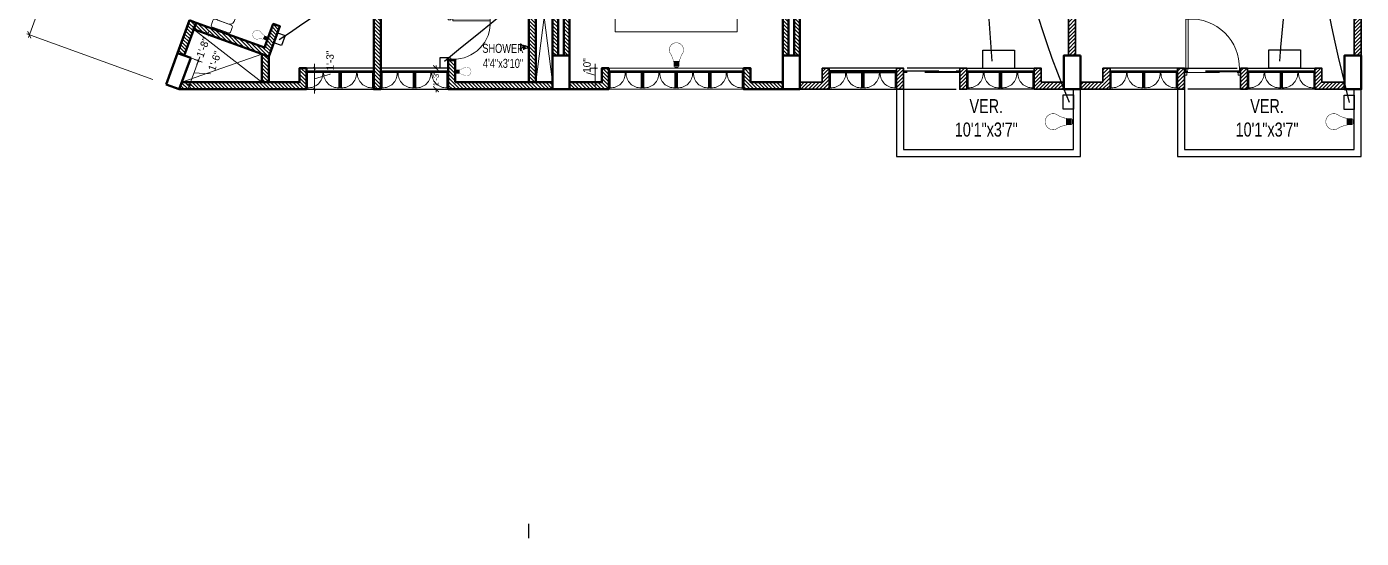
# Model space of a CAD drawing. Extents: x 0 to 3898, y 0 to 2053.
# Drawn here: x 0 to 951, y 0 to 365 of the extents above; entities that cross this region are included whole.
import ezdxf

# ---------------------------------------------------------------- set-up
doc = ezdxf.new("R2010")
doc.units = 0
doc.header["$LTSCALE"] = 10
doc.linetypes.add('DASHED2', pattern=[0.375, 0.25, -0.125])
for name, color, linetype, lineweight in [('A-TEXT', 7, 'Continuous', 5), ('ar-DOOR-WOOD', 44, 'Continuous', 0), ('Dimension', 18, 'Continuous', 9), ('Main Wall', 250, 'Continuous', 13)]:
    doc.layers.add(name, color=color, linetype=linetype, lineweight=lineweight)
for name, color, linetype in [('BOX', 7, 'Continuous'), ('e conduit sdb to swicth', 160, 'Continuous'), ('liveline', 1, 'Continuous'), ('plug ins', 7, 'Continuous')]:
    doc.layers.add(name, color=color, linetype=linetype)
doc.layers.add('hatch brick', color=32, linetype='Continuous', lineweight=0, transparency=0.4)
doc.styles.add('SIMPLE', font='romantic.ttf')
doc.dimstyles.new('Architectural', dxfattribs={"dimtxt": 14, "dimasz": 4, "dimexe": 2, "dimexo": 10, "dimgap": 0.09, "dimtad": 0, "dimdec": 0, "dimzin": 0, "dimdsep": 46, "dimlunit": 4, "dimtxsty": 'Standard', "dimblk": 'ARCHTICK', "dimcen": 0.09, "dimdle": 2, "dimclrd": 256, "dimclre": 256, "dimclrt": 256, "dimadec": 0, "dimazin": 0, "dimtfac": 1, "dimtdec": 0, "dimtofl": 0, "dimtmove": 1, "dimatfit": 2, "dimfxl": 12, "dimtolj": 1, "dimtzin": 0, "dimlwd": -1, "dimlwe": -1, "dimarcsym": 0})
doc.dimstyles.new('Architectural small', dxfattribs={"dimtxt": 8, "dimasz": 2, "dimexe": 3, "dimexo": 3, "dimgap": 0.09, "dimtad": 0, "dimdec": 0, "dimzin": 0, "dimdsep": 46, "dimlunit": 4, "dimtxsty": 'Standard', "dimblk": 'ARCHTICK', "dimcen": 0.09, "dimdle": 3, "dimclrd": 6, "dimclre": 6, "dimclrt": 5, "dimadec": 0, "dimazin": 0, "dimtfac": 1, "dimtdec": 0, "dimtofl": 0, "dimtmove": 1, "dimatfit": 2, "dimfxl": 12, "dimtolj": 1, "dimtzin": 0, "dimlwd": 18, "dimlwe": 18, "dimarcsym": 0})
pattern_1 = [(45, (0, 0), (-1.325825, 1.325825), [])]
pattern_2 = [(45, (-53784.5333, -18367.9633), (-1.325825215, 1.325825215), [])]
pattern_3 = [(45, (-53853.5333, -18369.9633), (-1.325825215, 1.325825215), [])]
pattern_4 = [(45, (-53739.5333, -18367.9633), (-1.325825215, 1.325825215), [])]

# ---------------------------------------------------------------- blocks, each defined once
blk = doc.blocks.new('_ArchTick')
at = {"color": 0, "linetype": 'ByBlock', "const_width": 0.15}
blk.add_lwpolyline([(-0.5, -0.5), (0.5, 0.5)], dxfattribs=at)
blk = doc.blocks.new('*D29')
at = {"layer": 'Defpoints', "color": 0, "transparency": 16777216}
for p in [(256.72, 756.77), (1.88, 358.76), (99.29, 323.37)]:
    blk.add_point(p, dxfattribs=at)
at = {"layer": 'Dimension', "transparency": 16777216}
for p, q in [((159.99, 794.03), (92.17, 607.34)), ((247.32, 760.18), (157.43, 792.83)), ((1.2, 356.88), (69.01, 543.57)), ((89.89, 326.79), (0, 359.44))]:
    blk.add_line(p, q, dxfattribs=at)
at = {"layer": 'Dimension', "transparency": 16777216, "xscale": 4, "yscale": 4, "zscale": 4}
for p, rotation in [((159.31, 792.15), 70.0371155130217), ((1.88, 358.76), 250.0371155130217)]:
    blk.add_blockref('_ArchTick', p, dxfattribs=dict(at, rotation=rotation))
at = {"layer": 'Dimension', "transparency": 16777216, "insert": (80.59, 575.45), "char_height": 14, "attachment_point": 5, "rotation": 70.03712}
blk.add_mtext('\\A1;38\'-5"', dxfattribs=at)
blk = doc.blocks.new('*D34')
at = {"layer": 'Defpoints', "color": 0, "transparency": 16777216}
for p in [(409.62, 334.96), (404.87, 324.96), (409.62, 324.96)]:
    blk.add_point(p, dxfattribs=at)
at = {"layer": 'Dimension', "color": 6, "lineweight": 18, "transparency": 16777216}
for p, q in [((406.62, 334.96), (401.87, 334.96)), ((404.87, 337.96), (404.87, 321.96)), ((399.06, 331.7), (399.06, 331.88)), ((404.87, 329.96), (399.06, 331.7)), ((406.62, 324.96), (401.87, 324.96))]:
    blk.add_line(p, q, dxfattribs=at)
for p, rotation in [((404.87, 334.96), 90), ((404.87, 324.96), 270)]:
    blk.add_blockref('_ArchTick', p, dxfattribs=dict(at, rotation=rotation))
at = {"layer": 'Dimension', "color": 5, "transparency": 16777216, "insert": (399.06, 336.85), "char_height": 8, "attachment_point": 5, "rotation": 90}
blk.add_mtext('\\A1;{\\H0.66667x;10"}', dxfattribs=at)
blk = doc.blocks.new('*D35')
at = {"layer": 'Defpoints', "color": 0, "transparency": 16777216}
for p in [(116.81, 342.28), (122.23, 340.31), (110.51, 324.96)]:
    blk.add_point(p, dxfattribs=at)
at = {"layer": 'Dimension', "color": 6, "lineweight": 18, "transparency": 16777216}
for p, q in [((114.91, 320.17), (123.25, 343.13)), ((119.63, 341.26), (125.05, 339.29)), ((113.33, 323.93), (118.76, 321.96)), ((119.08, 331.65), (130.69, 330.99)), ((130.69, 330.99), (130.75, 331.16))]:
    blk.add_line(p, q, dxfattribs=at)
at = {"layer": 'Dimension', "color": 6, "lineweight": 18, "transparency": 16777216, "xscale": 2, "yscale": 2, "zscale": 2}
for p, rotation in [((122.23, 340.31), 70.03895655909592), ((115.94, 322.99), 250.0389565590959)]:
    blk.add_blockref('_ArchTick', p, dxfattribs=dict(at, rotation=rotation))
at = {"layer": 'Dimension', "color": 5, "transparency": 16777216, "insert": (133.97, 340.02), "char_height": 8, "attachment_point": 5, "rotation": 70.03896}
blk.add_mtext('\\A1;{\\H0.66667x;1\'-6"}', dxfattribs=at)
blk = doc.blocks.new('*D36')
at = {"layer": 'Defpoints', "color": 0, "transparency": 16777216}
for p in [(118.9, 362.66), (129.02, 358.98), (112.11, 343.99)]:
    blk.add_point(p, dxfattribs=at)
at = {"layer": 'Dimension', "color": 6, "lineweight": 18, "transparency": 16777216}
for p, q in [((121.72, 361.64), (131.84, 357.95)), ((130.05, 361.8), (128.85, 358.5)), ((114.93, 342.97), (125.05, 339.28)), ((121.2, 337.49), (122.4, 340.79))]:
    blk.add_line(p, q, dxfattribs=at)
at = {"layer": 'Dimension', "color": 6, "lineweight": 18, "transparency": 16777216, "xscale": 2, "yscale": 2, "zscale": 2}
for p, rotation in [((129.02, 358.98), 70.00234317512712), ((122.23, 340.31), 250.0023431751271)]:
    blk.add_blockref('_ArchTick', p, dxfattribs=dict(at, rotation=rotation))
at = {"layer": 'Dimension', "color": 5, "transparency": 16777216, "insert": (125.63, 349.64), "char_height": 8, "attachment_point": 5, "rotation": 70.00234}
blk.add_mtext('\\A1;{\\H0.66667x;1\'-8"}', dxfattribs=at)
blk = doc.blocks.new('stair final')
for points in [[(82, 124), (82, -90), (-70, -90), (-70, 124)], [(-37.5, 124), (-37.5, -49), (49.5, -49), (49.5, 122.75)], [(17, 100), (49.5, 124), (82, 100)], [(24.2, 100), (49.5, 124)], [(49.5, 124), (75, 100)], [(82, -8), (82, -90)]]:
    blk.add_lwpolyline(points)
blk.add_lwpolyline([(-5, 126), (17, 126), (17, -10), (-5, -10)], close=True)
blk.add_circle((-37.5, 124), 2.49)
at = {"layer": 'BOX', "ltscale": 2000}
for p, q in [((-5, 124), (-70, 124)), ((-5, 112), (-70, 112)), ((-5, 100), (-70, 100)), ((-5, 88), (-70, 88)), ((-5, 76), (-70, 76)), ((-5, 64), (-70, 64)), ((-5, 52), (-70, 52)), ((-5, 40), (-70, 40)), ((-5, 28), (-70, 28)), ((-5, 16), (-70, 16)), ((-5, 4), (-70, 4)), ((-5, -8), (-70, -8)), ((0, -8), (-3, -8)), ((15, -8), (12, -8))]:
    blk.add_line(p, q, dxfattribs=at)
at = {"layer": 'BOX', "linetype": 'DASHED2', "ltscale": 20}
for p, q in [((82, 124), (17, 124)), ((82, 112), (17, 112)), ((82, 100), (17, 100)), ((82, 88), (17, 88)), ((82, 76), (17, 76)), ((82, 64), (17, 64)), ((82, 52), (17, 52)), ((82, 40), (17, 40)), ((82, 28), (17, 28)), ((82, 16), (17, 16)), ((82, 4), (17, 4)), ((82, -8), (17, -8))]:
    blk.add_line(p, q, dxfattribs=at)
at = {"layer": 'BOX', "ltscale": 2000}
for points in [[(17, 124), (17, -10), (-5, -10), (-5, 124)], [(-3, 124), (15, 124)]]:
    blk.add_lwpolyline(points, dxfattribs=at)
blk.add_lwpolyline([(15, 124), (15, -8), (-3, -8), (-3, 124)], close=True, dxfattribs=at)
blk = doc.blocks.new('wc')
at = {"linetype": 'Continuous'}
for p, q in [((17795.02, 10409.39), (17795.02, 10412.39)), ((17796.16, 10413.89), (17808.33, 10413.89)), ((17809.55, 10412.39), (17809.55, 10409.39)), ((17795.14, 10404.89), (17795.14, 10395.33)), ((17808.24, 10407.89), (17796.16, 10407.89)), ((17806.43, 10407.89), (17798.79, 10407.89)), ((17809.43, 10395.33), (17809.43, 10404.89)), ((17802.29, 10388.83), (17802.29, 10388.83))]:
    blk.add_line(p, q, dxfattribs=at)
for centre, radius, start, end in [((17796.22, 10412.67), 1.22, 92.83897, 193.07634), ((17796.22, 10409.11), 1.22, 166.9235, 267.16099), ((17808.21, 10409.24), 1.35, 271.20657, 6.26872), ((17808.28, 10412.6), 1.29, 350.39369, 88.03756), ((17798.7, 10404.28), 3.61, 88.6213, 170.30773), ((17806.43, 10404.89), 3, 0, 90), ((17802.2, 10395.91), 7.08, 184.67051, 270.73332), ((17802.38, 10395.91), 7.08, 269.26668, 355.32952)]:
    blk.add_arc(centre, radius, start, end, dxfattribs=at)
blk = doc.blocks.new('DOOR_45')
at = {"layer": 'ar-DOOR-WOOD'}
for p, q in [((-11008.7, 15426.4), (-11008.7, 15424.4)), ((-10968.7, 15426.4), (-11008.7, 15426.4)), ((-11008.7, 15424.4), (-10968.7, 15424.4)), ((-10968.7, 15427.4), (-10963.7, 15427.4)), ((-10968.7, 15427.4), (-10968.7, 15426.4)), ((-10968.7, 15424.4), (-10968.7, 15426.4)), ((-10968.7, 15426.4), (-10966.7, 15426.4)), ((-10966.7, 15426.4), (-10966.7, 15425.4)), ((-10966.7, 15425.4), (-10963.7, 15425.4)), ((-10963.7, 15427.4), (-10963.7, 15425.4)), ((-10968.7, 15382.4), (-10968.7, 15383.4)), ((-10968.7, 15383.4), (-10966.7, 15383.4)), ((-10968.7, 15382.4), (-10963.7, 15382.4)), ((-10966.7, 15384.4), (-10963.7, 15384.4)), ((-10966.7, 15383.4), (-10966.7, 15384.4)), ((-10963.7, 15382.4), (-10963.7, 15384.4))]:
    blk.add_line(p, q, dxfattribs=at)
for points in [[(-10968.7, 15426.4), (-11008.7, 15426.4), (-11008.7, 15424.4), (-10968.7, 15424.4)], [(-10963.7, 15427.4), (-10968.7, 15427.4), (-10968.7, 15426.4), (-10966.7, 15426.4), (-10966.7, 15425.4), (-10963.7, 15425.4)], [(-10968.7, 15383.4), (-10968.7, 15382.4), (-10963.7, 15382.4), (-10963.7, 15384.4), (-10966.7, 15384.4), (-10966.7, 15383.4)]]:
    blk.add_lwpolyline(points, close=True, dxfattribs=at)
blk.add_arc((-10969.9, 15422.3), 38.9, 176.9083, 271.677, dxfattribs=at)
blk = doc.blocks.new('toilet stair block final')
h = blk.add_hatch()
h.set_pattern_fill('ANSI31', color=256, scale=15)
h.set_pattern_definition([(45, (1.7069, -4.6996), (-1.325825, 1.325825), [])])
h.paths.add_polyline_path([(145.14, -46.57), (150.14, -44.75), (150.14, -64.82), (145.14, -64.82)])
at = {"layer": 'hatch brick'}
h = blk.add_hatch(dxfattribs=at)
h.set_pattern_fill('ANSI31', color=256, scale=15)
h.set_pattern_definition(pattern_1)
h.paths.add_polyline_path([(-233, 175.18), (-233, -45.82), (-229, -45.82), (-229, 175.18)])
h = blk.add_hatch(dxfattribs=at)
h.set_pattern_fill('ANSI31', color=256, scale=15)
h.set_pattern_definition([(45, (7, 0), (-1.325825, 1.325825), [])])
h.paths.add_polyline_path([(-225, 175.18), (-225, -45.82), (-221, -45.82), (-221, 175.18)])
h = blk.add_hatch(dxfattribs=at)
h.set_pattern_fill('ANSI31', color=256, scale=15)
h.set_pattern_definition([(45, (164, 0), (-1.325825, 1.325825), [])])
h.paths.add_polyline_path([(-69, 175.18), (-69, -45.82), (-65, -45.82), (-65, 175.18)])
h = blk.add_hatch(dxfattribs=at)
h.set_pattern_fill('ANSI31', color=256, scale=15)
h.set_pattern_definition(pattern_1)
h.paths.add_polyline_path([(-61, 175.18), (-61, -45.82), (-57, -45.82), (-57, 175.18)])
h = blk.add_hatch(dxfattribs=at)
h.set_pattern_fill('ANSI31', color=256, scale=15)
h.set_pattern_definition(pattern_1)
edge = h.paths.add_edge_path()
edge.add_line((28.72, 126.06), (33.42, 127.77))
edge.add_line((33.42, 127.77), (70.4, 25.94))
edge.add_line((70.4, 25.94), (70.4, -69.82))
edge.add_line((70.4, -69.82), (65.4, -69.82))
edge.add_line((65.4, -69.82), (65.4, 25.06))
edge.add_line((65.4, 25.06), (28.72, 126.06))
h = blk.add_hatch(dxfattribs=at)
h.set_pattern_fill('ANSI31', color=256, scale=15)
h.set_pattern_definition(pattern_1)
h.paths.add_polyline_path([(-45, -64.82), (-40, -64.82), (-40, 28), (-45, 28)])
h = blk.add_hatch(dxfattribs=at)
h.set_pattern_fill('ANSI31', color=256, scale=15)
h.set_pattern_definition([(45, (33.4168, -18.7522), (-1.325825, 1.325825), [])])
h.paths.add_polyline_path([(143.44, -41.87), (137.29, -24.95), (141.99, -23.24), (148.14, -40.16), (197.01, -22.41), (198.72, -27.11), (145.14, -46.57)])
h = blk.add_hatch(dxfattribs=at)
h.set_pattern_fill('ANSI31', color=256, scale=15)
h.set_pattern_definition(pattern_1)
h.paths.add_polyline_path([(201.71, -20.7), (197.01, -22.41), (205.51, -45.81), (210.21, -44.1)])
h = blk.add_hatch(dxfattribs=at)
h.set_pattern_fill('ANSI31', color=256, scale=15)
h.set_pattern_definition(pattern_1)
h.paths.add_polyline_path([(-193, -64.82), (-193, -54.82), (-198, -54.82), (-198, -64.82), (-221, -64.82), (-221, -69.82), (-193, -69.82)])
h = blk.add_hatch(dxfattribs=at)
h.set_pattern_fill('ANSI31', color=256, scale=15)
h.set_pattern_definition(pattern_1)
h.paths.add_polyline_path([(-97, -64.82), (-97, -69.82), (-69, -69.82), (-69, -64.82), (-92, -64.82), (-92, -54.82), (-97, -54.82)])
h = blk.add_hatch(dxfattribs=at)
h.set_pattern_fill('ANSI31', color=256, scale=15)
h.set_pattern_definition(pattern_1)
h.paths.add_polyline_path([(12.4, -64.82), (0, -64.82), (-57, -64.82), (-57, -69.82), (17.4, -69.82), (17.4, -49), (12.4, -49)])
h = blk.add_hatch(dxfattribs=at)
h.set_pattern_fill('ANSI31', color=256, scale=15)
h.set_pattern_definition(pattern_1)
h.paths.add_polyline_path([(118.4, -54.82), (123.4, -54.82), (123.4, -64.82), (207.11, -64.82), (208.92, -69.82), (118.4, -69.82)])
for points in [[(-229, 175.18), (-225, -45.82)], [(-229, -45.82), (-225, 175.18)], [(-65, -45.82), (-61, 175.18)], [(-65, 175.18), (-61, -45.82)], [(-57, 28), (-45, -64.82)], [(-57, -64.82), (-45, 28)], [(150.14, -64.82), (198.72, -27.11)], [(150.14, -44.75), (207.11, -64.82)]]:
    blk.add_lwpolyline(points)
at = {"color": 0, "lineweight": 50}
for points in [[(-61, 175.18), (-61, -45.82), (-57, -45.82), (-57, 175.18)], [(-45, -64.82), (-40, -64.82), (-40, 28), (-45, 28)], [(201.71, -20.7), (197.01, -22.41), (205.51, -45.81), (210.21, -44.1)], [(145.14, -46.57), (150.14, -44.75), (150.14, -64.82), (145.14, -64.82)], [(-193, -64.82), (-193, -54.82), (-198, -54.82), (-198, -64.82), (-221, -64.82), (-221, -69.82), (-193, -69.82)], [(-97, -64.82), (-97, -69.82), (-69, -69.82), (-69, -64.82), (-92, -64.82), (-92, -54.82), (-97, -54.82)], [(118.4, -54.82), (118.4, -54.82), (123.4, -54.82), (123.4, -64.82), (207.11, -64.82), (208.92, -69.82), (118.4, -69.82)]]:
    blk.add_lwpolyline(points, close=True, dxfattribs=at)
for points in [[(28.72, 126.06), (33.42, 127.77), (70.4, 25.94), (70.4, -69.82), (65.4, -69.82), (65.4, 25.06), (28.72, 126.06)], [(143.44, -41.87), (137.29, -24.95), (141.99, -23.24), (148.14, -40.16), (197.01, -22.41), (198.72, -27.11), (145.14, -46.57), (143.44, -41.87)], [(12.4, -64.82), (0, -64.82), (0, -64.82), (-57, -64.82), (-57, -69.82), (17.4, -69.82), (17.4, -69.82), (17.4, -49), (12.4, -49), (12.4, -64.82)]]:
    blk.add_lwpolyline(points, dxfattribs=at)
at = {"color": 1, "lineweight": 50}
blk.add_lwpolyline([(218.32, -66.4), (210.21, -44.07), (200.81, -47.49), (208.92, -69.82)], close=True, dxfattribs=at)
blk.add_lwpolyline([(-193, -69.82), (-97, -69.82), (-97, -54.82), (-193, -54.82)], close=True)
at = {"layer": 'BOX', "ltscale": 2000}
for points in [[(65.4, -69.82), (17.4, -69.82), (17.4, -54.82), (65.4, -54.82)], [(118.4, -69.82), (70.4, -69.82), (70.4, -54.82), (118.4, -54.82)]]:
    blk.add_lwpolyline(points, close=True, dxfattribs=at)
at = {"layer": 'Main Wall', "color": 0, "lineweight": 50}
for points in [[(-233, 175.18), (-233, -45.82), (-229, -45.82), (-229, 175.18)], [(-225, 175.18), (-225, -45.82), (-221, -45.82), (-221, 175.18)], [(-69, 175.18), (-69, -45.82), (-65, -45.82), (-65, 175.18)]]:
    blk.add_lwpolyline(points, close=True, dxfattribs=at)
at = {"layer": 'Main Wall', "color": 1, "lineweight": 50}
for points in [[(-233, -69.82), (-221, -69.82), (-221, -45.82), (-233, -45.82), (-233, -69.82)], [(-69, -69.82), (-57, -69.82), (-57, -45.82), (-69, -45.82), (-69, -69.82)]]:
    blk.add_lwpolyline(points, dxfattribs=at)
blk.add_blockref('stair final', (-151, 20.18))
at = {"extrusion": (0, 0, -1), "zscale": -1, "rotation": 160.0389565718658}
blk.add_blockref('wc', (20108.27, 3683.26), dxfattribs=at)
at = {"xscale": 0.666666606798147, "yscale": 0.666666606798147, "zscale": 0.666666606798147}
blk.add_blockref('DOOR_45', (7326.57, -10303.96), dxfattribs=at)
blk = doc.blocks.new('DOOR_40')
at = {"layer": 'ar-DOOR-WOOD'}
for p, q in [((-11029.1, 15421.4), (-11064.1, 15421.4)), ((-11064.1, 15421.4), (-11064.1, 15419.4)), ((-11064.1, 15419.4), (-11029.1, 15419.4)), ((-11029.1, 15422.4), (-11024.1, 15422.4)), ((-11029.1, 15422.4), (-11029.1, 15421.4)), ((-11029.1, 15419.4), (-11029.1, 15421.4)), ((-11029.1, 15421.4), (-11027.1, 15421.4)), ((-11027.1, 15421.4), (-11027.1, 15420.4)), ((-11027.1, 15420.4), (-11024.1, 15420.4)), ((-11024.1, 15422.4), (-11024.1, 15420.4)), ((-11029.1, 15383.4), (-11027.1, 15383.4)), ((-11029.1, 15382.4), (-11029.1, 15383.4)), ((-11029.1, 15382.4), (-11024.1, 15382.4)), ((-11027.1, 15383.4), (-11027.1, 15384.4)), ((-11027.1, 15384.4), (-11024.1, 15384.4)), ((-11024.1, 15382.4), (-11024.1, 15384.4))]:
    blk.add_line(p, q, dxfattribs=at)
blk.add_arc((-11029.4, 15418.2), 34.8, 178.03, 270.3561, dxfattribs=at)
blk = doc.blocks.new('ftt')
at = {"layer": 'plug ins', "linetype": 'Continuous'}
for p, q in [((76688.16, 107266.81), (76688.07, 107267.06)), ((76688.16, 107266.81), (76688.07, 107267.06)), ((76688.3, 107266.45), (76688.2, 107266.7)), ((76688.3, 107266.45), (76688.2, 107266.7)), ((76688.44, 107266.09), (76688.34, 107266.34)), ((76688.44, 107266.09), (76688.34, 107266.34)), ((76688.77, 107266.81), (76688.7, 107267.06)), ((76688.87, 107266.45), (76688.8, 107266.7)), ((76688.98, 107264.67), (76688.89, 107264.92)), ((76688.98, 107264.67), (76688.89, 107264.92)), ((76688.97, 107266.09), (76688.9, 107266.34)), ((76689.12, 107264.31), (76689.02, 107264.56)), ((76689.12, 107264.31), (76689.02, 107264.56)), ((76689.26, 107263.95), (76689.16, 107264.2)), ((76689.26, 107263.95), (76689.16, 107264.2)), ((76689.34, 107266.81), (76689.3, 107267.06)), ((76689.37, 107264.67), (76689.3, 107264.92)), ((76689.39, 107263.6), (76689.3, 107263.85)), ((76689.39, 107263.6), (76689.3, 107263.85)), ((76689.41, 107266.45), (76689.36, 107266.7)), ((76689.47, 107264.31), (76689.4, 107264.56)), ((76689.47, 107266.09), (76689.43, 107266.34)), ((76689.44, 107263.47), (76691.44, 107263.47)), ((76690.06, 107261.85), (76689.44, 107263.47)), ((76690.06, 107261.85), (76689.44, 107263.47)), ((76690.06, 107261.85), (76689.44, 107263.47)), ((76689.57, 107263.95), (76689.5, 107264.2)), ((76689.67, 107263.6), (76689.6, 107263.85)), ((76689.74, 107264.67), (76689.69, 107264.92)), ((76689.8, 107264.31), (76689.76, 107264.56)), ((76689.87, 107263.95), (76689.82, 107264.2)), ((76689.9, 107266.81), (76689.87, 107267.06)), ((76689.93, 107263.6), (76689.89, 107263.85)), ((76689.93, 107266.45), (76689.91, 107266.7)), ((76689.96, 107266.09), (76689.94, 107266.34)), ((76690.06, 107261.85), (76690.06, 107260.87)), ((76690.09, 107264.67), (76690.07, 107264.92)), ((76690.12, 107264.31), (76690.1, 107264.56)), ((76690.16, 107263.95), (76690.13, 107264.2)), ((76690.19, 107263.6), (76690.17, 107263.85)), ((76690.44, 107266.81), (76690.44, 107267.06)), ((76690.44, 107266.45), (76690.44, 107266.7)), ((76690.44, 107266.09), (76690.44, 107266.34)), ((76690.44, 107264.67), (76690.44, 107264.92)), ((76690.44, 107264.31), (76690.44, 107264.56)), ((76690.44, 107263.95), (76690.44, 107264.2)), ((76690.44, 107263.6), (76690.44, 107263.85)), ((76690.69, 107263.6), (76690.71, 107263.85)), ((76690.72, 107263.95), (76690.74, 107264.2)), ((76690.75, 107264.31), (76690.78, 107264.56)), ((76690.79, 107264.67), (76690.81, 107264.92)), ((76690.81, 107261.85), (76691.44, 107263.47)), ((76690.81, 107261.85), (76690.81, 107260.87)), ((76690.92, 107266.09), (76690.94, 107266.34)), ((76690.94, 107263.6), (76690.99, 107263.85)), ((76690.95, 107266.45), (76690.98, 107266.7)), ((76690.99, 107266.81), (76691.01, 107267.06)), ((76691.01, 107263.95), (76691.06, 107264.2)), ((76691.08, 107264.31), (76691.12, 107264.56)), ((76691.14, 107264.67), (76691.19, 107264.92)), ((76691.21, 107263.6), (76691.28, 107263.85)), ((76691.31, 107263.95), (76691.38, 107264.2)), ((76691.41, 107266.09), (76691.46, 107266.34)), ((76691.41, 107264.31), (76691.48, 107264.56)), ((76691.48, 107266.45), (76691.52, 107266.7)), ((76691.48, 107263.6), (76691.58, 107263.85)), ((76691.51, 107264.67), (76691.58, 107264.92)), ((76691.54, 107266.81), (76691.59, 107267.06)), ((76691.62, 107263.95), (76691.72, 107264.2)), ((76691.76, 107264.31), (76691.85, 107264.56)), ((76691.9, 107264.67), (76691.99, 107264.92)), ((76691.91, 107266.09), (76691.98, 107266.34)), ((76692.01, 107266.45), (76692.09, 107266.7)), ((76692.12, 107266.81), (76692.19, 107267.06)), ((76692.45, 107266.09), (76692.54, 107266.34)), ((76692.58, 107266.45), (76692.68, 107266.7)), ((76692.72, 107266.81), (76692.82, 107267.06))]:
    blk.add_line(p, q, dxfattribs=at)
blk = doc.blocks.new('drter')
at = {"layer": 'plug ins', "rotation": 90}
blk.add_blockref('ftt', (183966.31, 30586.27), dxfattribs=at)
blk = doc.blocks.new('*D37')
at = {"layer": 'Defpoints', "color": 0, "transparency": 16777216}
for p in [(199.22, 334.96), (199.22, 319.96), (204.95, 319.96)]:
    blk.add_point(p, dxfattribs=at)
at = {"layer": 'Dimension', "color": 6, "lineweight": 18, "transparency": 16777216}
for p, q in [((202.22, 334.96), (207.95, 334.96)), ((204.95, 337.96), (204.95, 316.96)), ((204.95, 327.46), (216.09, 330.8)), ((216.09, 330.8), (216.09, 330.98)), ((202.22, 319.96), (207.95, 319.96))]:
    blk.add_line(p, q, dxfattribs=at)
at = {"layer": 'Dimension', "color": 6, "lineweight": 18, "transparency": 16777216, "xscale": 2, "yscale": 2, "zscale": 2}
for p, rotation in [((204.95, 334.96), 90), ((204.95, 319.96), 270)]:
    blk.add_blockref('_ArchTick', p, dxfattribs=dict(at, rotation=rotation))
at = {"layer": 'Dimension', "color": 5, "transparency": 16777216, "insert": (216.09, 340.4), "char_height": 8, "attachment_point": 5, "rotation": 90}
blk.add_mtext('\\A1;{\\H0.66667x;1\'-3"}', dxfattribs=at)
blk = doc.blocks.new('*D38')
at = {"layer": 'Defpoints', "color": 0, "transparency": 16777216}
for p in [(300.22, 334.96), (291.56, 319.96), (300.22, 319.96)]:
    blk.add_point(p, dxfattribs=at)
at = {"layer": 'Dimension', "transparency": 16777216}
for p, q in [((290.22, 334.96), (289.56, 334.96)), ((291.56, 336.96), (291.56, 334.55)), ((290.22, 319.96), (289.56, 319.96)), ((291.56, 317.96), (291.56, 320.37))]:
    blk.add_line(p, q, dxfattribs=at)
at = {"layer": 'Dimension', "transparency": 16777216, "xscale": 4, "yscale": 4, "zscale": 4}
for p, rotation in [((291.56, 334.96), 90), ((291.56, 319.96), 270)]:
    blk.add_blockref('_ArchTick', p, dxfattribs=dict(at, rotation=rotation))
at = {"layer": 'Dimension', "transparency": 16777216, "insert": (291.56, 327.46), "char_height": 14, "attachment_point": 5, "rotation": 90}
blk.add_mtext('\\A1;{\\H0.28571x;1\'-3"}', dxfattribs=at)
blk = doc.blocks.new('LED')
for p, q in [((-12.1, -25.6), (11.9, -25.6)), ((-11.6, -7.7), (11.7, -7.7)), ((-11.6, -11), (11.7, -9.6)), ((-11.6, -13.3), (11.7, -11.8)), ((-11.5, -15.5), (11.8, -14.1)), ((-11.3, -17.8), (11.9, -16.3)), ((-11.2, -20), (12.1, -18.6)), ((-11.2, -22.2), (12.1, -20.8)), ((-11.2, -24.5), (12.1, -23.1))]:
    blk.add_line(p, q)
at = {"lineweight": 9}
blk.add_line((7.8, -3.1), (-7.8, -3.1), dxfattribs=at)
for points, const_width in [([(5.3, 0), (5.4, 0), (5.7, 0), (6.1, -0.1), (6.6, -0.3), (7, -0.6), (7.2, -0.9), (7.4, -1.2), (7.5, -1.5), (7.7, -2), (7.7, -2.5), (7.8, -3.1), (7.7, -2.5), (7.7, -2), (7.5, -1.5), (7.4, -1.2), (7.2, -0.9), (7, -0.6), (6.6, -0.3), (6.1, -0.1), (5.7, 0), (5.4, 0), (5.3, 0), (-5.3, 0), (-5.4, 0), (-5.5, 0), (-5.8, 0), (-6.1, -0.1), (-6.4, -0.2), (-6.7, -0.5), (-7, -0.7), (-7.3, -1.1), (-7.6, -1.7), (-7.7, -2.3), (-7.8, -3.1), (-7.8, -3.1), (-7.9, -3.2), (-8.1, -3.2), (-8.3, -3.3), (-8.9, -3.6), (-9.6, -4.1), (-10.3, -4.7), (-11, -5.4), (-11.2, -5.9), (-11.4, -6.4), (-11.6, -7), (-11.6, -7.7), (-12.2, -7.7), (-12.1, -26)], 2), ([(-5.3, 0), (-5.4, 0), (-5.5, 0), (-5.8, 0), (-6.1, -0.1), (-6.4, -0.2), (-6.7, -0.5), (-7, -0.7), (-7.3, -1.1), (-7.6, -1.7), (-7.7, -2.3), (-7.8, -3.1)], 1), ([(-0.1, -111.1), (-0.2, -111.1), (-1, -111.1), (-1.8, -111.1), (-2.6, -111.1), (-3.4, -111), (-4.2, -110.9), (-5, -110.8), (-5.8, -110.6), (-6.6, -110.5), (-7.4, -110.3), (-8.1, -110.1), (-8.9, -109.9), (-9.6, -109.7), (-10.4, -109.5), (-11.1, -109.2), (-11.8, -108.9), (-12.5, -108.7), (-13.2, -108.3), (-13.9, -108), (-14.6, -107.7), (-15.3, -107.3), (-16, -106.9), (-16.6, -106.6), (-17.3, -106.2), (-17.9, -105.7), (-18.5, -105.3), (-19.2, -104.8), (-19.8, -104.4), (-20.4, -103.9), (-20.9, -103.4), (-21.5, -102.9), (-22.1, -102.4), (-22.6, -101.9), (-23.1, -101.3), (-23.7, -100.8), (-24.2, -100.2), (-24.6, -99.6), (-25.1, -99), (-25.6, -98.4), (-26, -97.8), (-26.5, -97.2), (-26.9, -96.5), (-27.3, -95.9), (-27.7, -95.2), (-28.1, -94.6), (-28.4, -93.9), (-28.8, -93.2), (-29.1, -92.5), (-29.4, -91.8), (-29.7, -91.1), (-30, -90.4), (-30.2, -89.6), (-30.5, -88.9), (-30.7, -88.1), (-30.9, -87.4), (-31.1, -86.6), (-31.2, -85.9), (-31.4, -85.1), (-31.5, -84.3), (-31.6, -83.5), (-31.7, -82.7), (-31.8, -81.9), (-31.8, -81.1), (-31.9, -80.3), (-31.9, -79.5), (-31.9, -78.2), (-31.8, -77), (-31.7, -75.8), (-31.5, -74.6), (-31.3, -73.4), (-31.1, -72.2), (-30.8, -71.1), (-30.4, -69.9), (-30, -68.8), (-29.6, -67.7), (-29.2, -66.6), (-22.1, -55), (-14.6, -35.3), (-14.1, -29.7), (-14.1, -27.1), (-12.1, -25.6)], 1.8), ([(-0.1, -111.1), (0, -111.1), (0.8, -111.1), (1.6, -111.1), (2.5, -111.1), (3.3, -111), (4, -110.9), (4.8, -110.8), (5.6, -110.6), (6.4, -110.5), (7.2, -110.3), (7.9, -110.1), (8.7, -109.9), (9.4, -109.7), (10.2, -109.5), (10.9, -109.2), (11.6, -108.9), (12.3, -108.7), (13, -108.3), (13.7, -108), (14.4, -107.7), (15.1, -107.3), (15.8, -106.9), (16.4, -106.6), (17.1, -106.2), (17.7, -105.7), (18.3, -105.3), (19, -104.8), (19.6, -104.4), (20.2, -103.9), (20.7, -103.4), (21.3, -102.9), (21.9, -102.4), (22.4, -101.9), (22.9, -101.3), (23.5, -100.8), (24, -100.2), (24.5, -99.6), (24.9, -99), (25.4, -98.4), (25.8, -97.8), (26.3, -97.2), (26.7, -96.5), (27.1, -95.9), (27.5, -95.2), (27.9, -94.6), (28.2, -93.9), (28.6, -93.2), (28.9, -92.5), (29.2, -91.8), (29.5, -91.1), (29.8, -90.4), (30, -89.6), (30.3, -88.9), (30.5, -88.1), (30.7, -87.4), (30.9, -86.6), (31, -85.9), (31.2, -85.1), (31.3, -84.3), (31.4, -83.5), (31.5, -82.7), (31.6, -81.9), (31.6, -81.1), (31.7, -80.3), (31.7, -79.5), (31.7, -78.2), (31.6, -77), (31.5, -75.8), (31.3, -74.6), (31.1, -73.4), (30.9, -72.2), (30.6, -71.1), (30.2, -69.9), (29.9, -68.8), (29.4, -67.7), (29, -66.6), (21.9, -55), (14.4, -35.3), (13.9, -29.7), (13.9, -27.1), (11.9, -25.6)], 1.8), ([(11.9, -26.1), (11.9, -7.7), (11.7, -7.7), (11.6, -7), (11.4, -6.4), (11.2, -5.9), (11, -5.4), (10.3, -4.7), (9.6, -4.1), (8.9, -3.6), (8.3, -3.3), (7.9, -3.2), (7.8, -3.1), (7.8, -3.1)], 2)]:
    blk.add_lwpolyline(points, dxfattribs=dict(const_width=const_width))
at = {"color": 7, "lineweight": 20}
blk.add_open_spline([(-9.8, -25.6), (-9.8, -25.6), (9.4, -25.6), (9.4, -25.6)], degree=3, dxfattribs=at)

msp = doc.modelspace()

# ---------------------------------------------------------------- hatches: boundary and pattern name
h = msp.add_hatch()
h.set_pattern_fill('ANSI31', color=256, scale=15)
h.set_pattern_definition(pattern_3)
h.paths.add_polyline_path([(566.62, 324.96), (566.62, 334.96), (571.62, 334.96), (571.62, 319.96), (550.62, 319.96), (550.62, 324.96), (550.62, 324.96)])
h = msp.add_hatch()
h.set_pattern_fill('ANSI31', color=256, scale=15)
h.set_pattern_definition(pattern_3)
h.paths.add_polyline_path([(722.62, 324.96), (722.62, 334.96), (717.62, 334.96), (717.62, 319.96), (738.62, 319.96), (738.62, 324.96), (738.62, 324.96)])
h = msp.add_hatch()
h.set_pattern_fill('ANSI31', color=256, scale=15)
h.set_pattern_definition(pattern_3)
h.paths.add_polyline_path([(766.62, 324.96), (766.62, 334.96), (771.62, 334.96), (771.62, 319.96), (750.62, 319.96), (750.62, 324.96), (750.62, 324.96)])
h = msp.add_hatch()
h.set_pattern_fill('ANSI31', color=256, scale=15)
h.set_pattern_definition(pattern_3)
h.paths.add_polyline_path([(922.62, 324.96), (922.62, 334.96), (917.62, 334.96), (917.62, 319.96), (938.62, 319.96), (938.62, 324.96), (938.62, 324.96)])
at = {"layer": 'hatch brick'}
h = msp.add_hatch(dxfattribs=at)
h.set_pattern_fill('ANSI31', color=256, scale=15)
h.set_pattern_definition(pattern_3)
h.paths.add_polyline_path([(742.12, 564.96), (747.12, 564.96), (747.12, 343.96), (742.12, 343.96)])
h = msp.add_hatch(dxfattribs=at)
h.set_pattern_fill('ANSI31', color=256, scale=15)
h.set_pattern_definition(pattern_3)
h.paths.add_polyline_path([(747.12, 564.96), (742.12, 564.96), (742.12, 343.96), (747.12, 343.96)])
h = msp.add_hatch(dxfattribs=at)
h.set_pattern_fill('ANSI31', color=256, scale=15)
h.set_pattern_definition([(45, (-53850.0333, -18369.9633), (-1.325825215, 1.325825215), [])])
h.paths.add_polyline_path([(945.62, 564.96), (950.62, 564.96), (950.62, 343.96), (945.62, 343.96)])
h = msp.add_hatch(dxfattribs=at)
h.set_pattern_fill('ANSI31', color=256, scale=15)
h.set_pattern_definition(pattern_2)
h.paths.add_polyline_path([(624.62, 319.96), (624.62, 334.96), (624.62, 334.96), (619.62, 334.96), (619.62, 319.96)])
h = msp.add_hatch(dxfattribs=at)
h.set_pattern_fill('ANSI31', color=256, scale=15)
h.set_pattern_definition(pattern_4)
h.paths.add_polyline_path([(669.62, 319.96), (669.62, 334.96), (669.62, 334.96), (664.62, 334.96), (664.62, 319.96)])
h = msp.add_hatch(dxfattribs=at)
h.set_pattern_fill('ANSI31', color=256, scale=15)
h.set_pattern_definition(pattern_2)
h.paths.add_polyline_path([(824.62, 319.96), (824.62, 334.96), (824.62, 334.96), (819.62, 334.96), (819.62, 319.96)])
h = msp.add_hatch(dxfattribs=at)
h.set_pattern_fill('ANSI31', color=256, scale=15)
h.set_pattern_definition(pattern_4)
h.paths.add_polyline_path([(869.62, 319.96), (869.62, 334.96), (869.62, 334.96), (864.62, 334.96), (864.62, 319.96)])

# ---------------------------------------------------------------- linework, layer by layer
at = {"color": 116, "true_color": 0x136734}
for points in [[(178.66, 360.21), (184.12, 358.23), (181.5, 351.03), (176.05, 353.01)], [(294.41, 342.62), (300.22, 342.62), (300.22, 334.96), (294.41, 334.96)], [(681.11, 347.91), (703.62, 347.91), (703.62, 334.82), (681.11, 334.82)], [(884.68, 347.96), (907.19, 347.96), (907.19, 334.87), (884.68, 334.87)], [(738.31, 315.88), (745.55, 315.88), (745.55, 305.68), (738.31, 305.68)], [(938.31, 315.66), (945.54, 315.66), (945.54, 305.46), (938.31, 305.46)]]:
    msp.add_lwpolyline(points, close=True, dxfattribs=at)
at = {"color": 1, "lineweight": 50}
for points in [[(550.62, 343.96), (538.62, 343.96), (538.62, 319.96), (550.62, 319.96), (550.62, 343.96)], [(750.62, 343.96), (738.62, 343.96), (738.62, 319.96), (750.62, 319.96), (750.62, 343.96)]]:
    msp.add_lwpolyline(points, dxfattribs=at)
at = {"color": 150}
for points in [[(199.22, 332.96), (247.22, 332.96), (247.22, 331.96), (199.22, 331.96)], [(199.22, 332.96), (246.62, 332.96), (246.62, 332.46), (199.22, 332.46)], [(252.22, 332.96), (300.22, 332.96), (300.22, 331.96), (252.22, 331.96)], [(252.22, 332.96), (299.62, 332.96), (299.62, 332.46), (252.22, 332.46)], [(414.62, 332.96), (510.02, 332.96), (510.02, 331.96), (414.62, 331.96)], [(414.62, 332.96), (510.02, 332.96), (510.02, 332.46), (414.62, 332.46)], [(619.62, 332.96), (572.22, 332.96), (572.22, 331.96), (619.62, 331.96)], [(619.62, 332.96), (572.22, 332.96), (572.22, 332.46), (619.62, 332.46)], [(669.62, 332.96), (717.02, 332.96), (717.02, 331.96), (669.62, 331.96)], [(669.62, 332.96), (717.02, 332.96), (717.02, 332.46), (669.62, 332.46)]]:
    msp.add_lwpolyline(points, close=True, dxfattribs=at)
at = {"lineweight": 35}
for points in [[(566.62, 324.96), (566.62, 334.96), (571.62, 334.96), (571.62, 319.96), (550.62, 319.96), (550.62, 324.96), (550.62, 324.96), (550.62, 324.96), (566.62, 324.96)], [(722.62, 324.96), (722.62, 334.96), (717.62, 334.96), (717.62, 319.96), (738.62, 319.96), (738.62, 324.96), (738.62, 324.96), (738.62, 324.96), (722.62, 324.96)]]:
    msp.add_lwpolyline(points, dxfattribs=at)
for points in [[(571.62, 319.96), (619.62, 319.96), (619.62, 334.96), (571.62, 334.96)], [(717.62, 319.96), (669.62, 319.96), (669.62, 334.96), (717.62, 334.96)], [(771.62, 319.96), (819.62, 319.96), (819.62, 334.96), (771.62, 334.96)], [(917.62, 319.96), (869.62, 319.96), (869.62, 334.96), (917.62, 334.96)]]:
    msp.add_lwpolyline(points, close=True)
for points in [[(624.62, 319.96), (624.62, 334.96), (624.62, 334.96), (624.62, 334.96), (619.62, 334.96), (619.62, 319.96)], [(669.62, 319.96), (669.62, 334.96), (669.62, 334.96), (669.62, 334.96), (664.62, 334.96), (664.62, 319.96)]]:
    msp.add_lwpolyline(points, close=True, dxfattribs=at)
at = {"linetype": 'DASHED2', "ltscale": 15}
for points in [[(624.62, 319.96), (664.62, 319.96), (664.62, 334.96), (624.62, 334.96)], [(824.62, 334.96), (864.62, 334.96), (864.62, 319.96), (824.62, 319.96)]]:
    msp.add_lwpolyline(points, close=True, dxfattribs=at)
at = {"color": 150, "linetype": 'DASHED2', "ltscale": 10}
for points in [[(624.62, 332.96), (664.62, 332.96), (664.62, 331.96), (624.62, 331.96)], [(624.62, 332.96), (664.62, 332.96), (664.62, 332.46), (624.62, 332.46)]]:
    msp.add_lwpolyline(points, close=True, dxfattribs=at)
for points in [[(619.62, 319.96), (619.62, 271.96), (750.62, 271.96), (750.62, 319.96)], [(624.62, 319.96), (624.62, 276.96), (745.62, 276.96), (745.62, 319.96)], [(819.62, 319.96), (819.62, 271.96), (950.62, 271.96), (950.62, 319.96)], [(824.62, 319.96), (824.62, 276.96), (945.62, 276.96), (945.62, 319.96)]]:
    msp.add_lwpolyline(points)
at = {"layer": 'e conduit sdb to swicth'}
msp.add_line((357.72, 0), (357.72, 10.23), dxfattribs=at)
at = {"layer": 'liveline'}
for centre, radius, start, end in [((7953.12, -11113.53), 13854.66, 121.811336, 124.128899), ((-2173.32, 3415.92), 3945.41, 308.77423, 315.6922), ((4242.5, 611.25), 3565.33, 179.21655, 184.36327), ((1368.38, 573.75), 678.88, 172.70102, 202.79029), ((-49272.21, 4812.21), 50363.67, 354.905518, 355.270906), ((2605.04, 724), 1713.74, 182.14008, 193.96019)]:
    msp.add_arc(centre, radius, start, end, dxfattribs=at)
at = {"layer": 'Main Wall', "lineweight": 35}
for points in [[(742.12, 564.96), (747.12, 564.96), (747.12, 343.96), (742.12, 343.96)], [(747.12, 564.96), (742.12, 564.96), (742.12, 343.96), (747.12, 343.96)], [(945.62, 564.96), (950.62, 564.96), (950.62, 343.96), (945.62, 343.96)], [(824.62, 319.96), (824.62, 334.96), (824.62, 334.96), (824.62, 334.96), (819.62, 334.96), (819.62, 319.96)], [(869.62, 319.96), (869.62, 334.96), (869.62, 334.96), (869.62, 334.96), (864.62, 334.96), (864.62, 319.96)]]:
    msp.add_lwpolyline(points, close=True, dxfattribs=at)
at = {"layer": 'Main Wall', "color": 1, "lineweight": 50}
for points in [[(750.62, 343.96), (738.62, 343.96), (738.62, 319.96), (750.62, 319.96), (750.62, 343.96)], [(950.62, 343.96), (938.62, 343.96), (938.62, 319.96), (950.62, 319.96), (950.62, 343.96)]]:
    msp.add_lwpolyline(points, dxfattribs=at)
at = {"layer": 'Main Wall', "lineweight": 35}
for points in [[(766.62, 324.96), (766.62, 334.96), (771.62, 334.96), (771.62, 319.96), (750.62, 319.96), (750.62, 324.96), (750.62, 324.96), (750.62, 324.96), (766.62, 324.96)], [(922.62, 324.96), (922.62, 334.96), (917.62, 334.96), (917.62, 319.96), (938.62, 319.96), (938.62, 324.96), (938.62, 324.96), (938.62, 324.96), (922.62, 324.96)]]:
    msp.add_lwpolyline(points, dxfattribs=at)
at = {"layer": 'Main Wall', "color": 150}
for points in [[(819.62, 332.96), (772.22, 332.96), (772.22, 331.96), (819.62, 331.96)], [(819.62, 332.96), (772.22, 332.96), (772.22, 332.46), (819.62, 332.46)], [(869.62, 332.96), (917.02, 332.96), (917.02, 331.96), (869.62, 331.96)], [(869.62, 332.96), (917.02, 332.96), (917.02, 332.46), (869.62, 332.46)]]:
    msp.add_lwpolyline(points, close=True, dxfattribs=at)
at = {"layer": 'Main Wall', "color": 150, "linetype": 'DASHED2', "ltscale": 10}
for points in [[(824.62, 331.96), (864.62, 331.96), (864.62, 332.96), (824.62, 332.96)], [(824.62, 331.96), (864.62, 331.96), (864.62, 332.46), (824.62, 332.46)]]:
    msp.add_lwpolyline(points, close=True, dxfattribs=at)

# ---------------------------------------------------------------- block references
at = {"color": 1}
for p, xscale, yscale, zscale, rotation in [((171.56, 355.74), 0.1009623816748633, 0.1009623816748633, 0.1009623816748633, 247.2534811011758), ((462.79, 335.29), 0.1600169301085914, 0.1600169301085914, 0.1600169301085914, 180.0489376703887), ((305.28, 332.45), -0.1009623816748633, 0.1009623816748633, 0.1009623816748633, 90.8567684996851), ((745.36, 296.88), -0.1793349189005943, 0.1793349189005943, 0.1793349189005943, 269.9999999998945), ((945.26, 296.88), -0.1793349189005943, 0.1793349189005943, 0.1793349189005943, 269.9999999998945)]:
    msp.add_blockref('LED', p, dxfattribs=dict(at, xscale=xscale, yscale=yscale, zscale=zscale, rotation=rotation))
at = {"layer": 'Main Wall', "lineweight": 35, "xscale": -1}
msp.add_blockref('toilet stair block final', (317.62, 389.77), dxfattribs=at)
at = {"layer": 'Main Wall', "extrusion": (0, 0, -1)}
for name, p, xscale, yscale, zscale, rotation in [('DOOR_45', (-14537.9, -9415.6), 0.8888888888889142, 0.8888888888889142, -0.8888888888889142, 270), ('DOOR_40', (4403.52, 3640.2), 0.2999999999999545, 0.2999999999999545, -0.2999999999999545, 90), ('DOOR_40', (4379.52, 3640.2), 0.2999999999999545, 0.2999999999999545, -0.2999999999999545, 90), ('DOOR_40', (4350.52, 3640.2), 0.2999999999999545, 0.2999999999999545, -0.2999999999999545, 90), ('DOOR_40', (4326.52, 3640.2), 0.2999999999999545, 0.2999999999999545, -0.2999999999999545, 90), ('DOOR_40', (4188.11, 3640.2), 0.2999999999999545, 0.2999999999999545, -0.2999999999999545, 90), ('DOOR_40', (4164.11, 3640.2), 0.2999999999999545, 0.2999999999999545, -0.2999999999999545, 90), ('DOOR_40', (4140.11, 3640.2), 0.2999999999999545, 0.2999999999999545, -0.2999999999999545, 90), ('DOOR_40', (4116.11, 3640.2), 0.2999999999999545, 0.2999999999999545, -0.2999999999999545, 90), ('DOOR_40', (4031.11, 3640.2), 0.2999999999999545, 0.2999999999999545, -0.2999999999999545, 90), ('DOOR_40', (4007.11, 3640.2), 0.2999999999999545, 0.2999999999999545, -0.2999999999999545, 90), ('DOOR_40', (3933.11, 3640.2), 0.2999999999999545, 0.2999999999999545, -0.2999999999999545, 90), ('DOOR_40', (3909.11, 3640.2), 0.2999999999999545, 0.2999999999999545, -0.2999999999999545, 90), ('DOOR_40', (3831.11, 3640.2), 0.2999999999999545, 0.2999999999999545, -0.2999999999999545, 90), ('DOOR_40', (3807.11, 3640.2), 0.2999999999999545, 0.2999999999999545, -0.2999999999999545, 90), ('DOOR_40', (3733.11, 3640.2), 0.2999999999999545, 0.2999999999999545, -0.2999999999999545, 90), ('DOOR_40', (3709.11, 3640.2), 0.2999999999999545, 0.2999999999999545, -0.2999999999999545, 90)]:
    msp.add_blockref(name, p, dxfattribs=dict(at, xscale=xscale, yscale=yscale, zscale=zscale, rotation=rotation))
at = {"layer": 'Main Wall', "xscale": 0.2999999999999545, "yscale": 0.2999999999999545, "zscale": 0.2999999999999545, "rotation": 90}
for p in [(4825.95, 3640.2), (4849.95, 3640.2), (4878.95, 3640.2), (4902.95, 3640.2), (5041.35, 3640.2), (5065.35, 3640.2), (5089.35, 3640.2), (5113.35, 3640.2), (5198.35, 3640.2), (5222.35, 3640.2), (5296.35, 3640.2), (5320.35, 3640.2), (5398.35, 3640.2), (5422.35, 3640.2), (5496.35, 3640.2), (5520.35, 3640.2)]:
    msp.add_blockref('DOOR_40', p, dxfattribs=at)
at = {"layer": 'plug ins'}
msp.add_blockref('drter', (-76347.82, -106926.94), dxfattribs=at)

# ---------------------------------------------------------------- texts
at = {"layer": 'A-TEXT', "insert": (362.77, 335.05), "char_height": 6.4, "width": 47.014, "attachment_point": 9, "rotation": 359.84544, "style": 'SIMPLE'}
msp.add_mtext('\\pxqc;{\\fSwis721 LtCn BT|b0|i0|c0|p34;SHOWER\\P4\'4"x3\'10"}', dxfattribs=at)
at = {"layer": 'A-TEXT', "char_height": 10, "width": 73.4593, "attachment_point": 9, "style": 'SIMPLE'}
for insert in [(720.22, 286.11), (920.22, 286.11)]:
    msp.add_mtext('\\pxqc;{\\fSwis721 LtCn BT|b0|i0|c0|p34;VER.\\P10\'1"x3\'7"}', dxfattribs=dict(at, insert=insert))

# ---------------------------------------------------------------- dimensions: what is measured, and where the dimension line sits
at = {"layer": 'Dimension'}
dim = msp.add_aligned_dim(p1=(256.72, 756.77), p2=(99.29, 323.37), distance=-103.64, dimstyle='Architectural', dxfattribs=at)
dim.commit()
dim.dimension.update_dxf_attribs({"geometry": '*D29', "text_midpoint": (80.59, 575.45)})
for p1, p2, distance, picture, middle in [((112.11, 343.99), (118.9, 362.66), -10.77, '*D36', (125.63, 349.64)), ((110.51, 324.96), (116.81, 342.28), -5.77, '*D35', (130.78, 331.24))]:
    dim = msp.add_aligned_dim(p1=p1, p2=p2, distance=distance, text='{\\H0.66667x;<>}', dimstyle='Architectural small', dxfattribs=at)
    dim.commit()
    dim.dimension.update_dxf_attribs({"geometry": picture, "text_midpoint": middle})
for base, p1, p2, text, dimstyle, picture, middle in [((204.95, 319.96), (199.22, 334.96), (199.22, 319.96), '{\\H0.66667x;<>}', 'Architectural small', '*D37', (216.09, 331.07)), ((291.56, 319.96), (300.22, 334.96), (300.22, 319.96), '{\\H0.28571x;<>}', 'Architectural', '*D38', (291.56, 327.46))]:
    dim = msp.add_linear_dim(base=base, p1=p1, p2=p2, angle=90, text=text, dimstyle=dimstyle, dxfattribs=at)
    dim.commit()
    dim.dimension.update_dxf_attribs({"geometry": picture, "text_midpoint": middle})
dim = msp.add_aligned_dim(p1=(409.62, 334.96), p2=(409.62, 324.96), distance=-4.75, text='{\\H0.66667x;<>}', dimstyle='Architectural small', override={"dimasz": 1}, dxfattribs=at)
dim.commit()
dim.dimension.update_dxf_attribs({"geometry": '*D34', "text_midpoint": (399.06, 331.97)})

doc.saveas('drawing.dxf')
